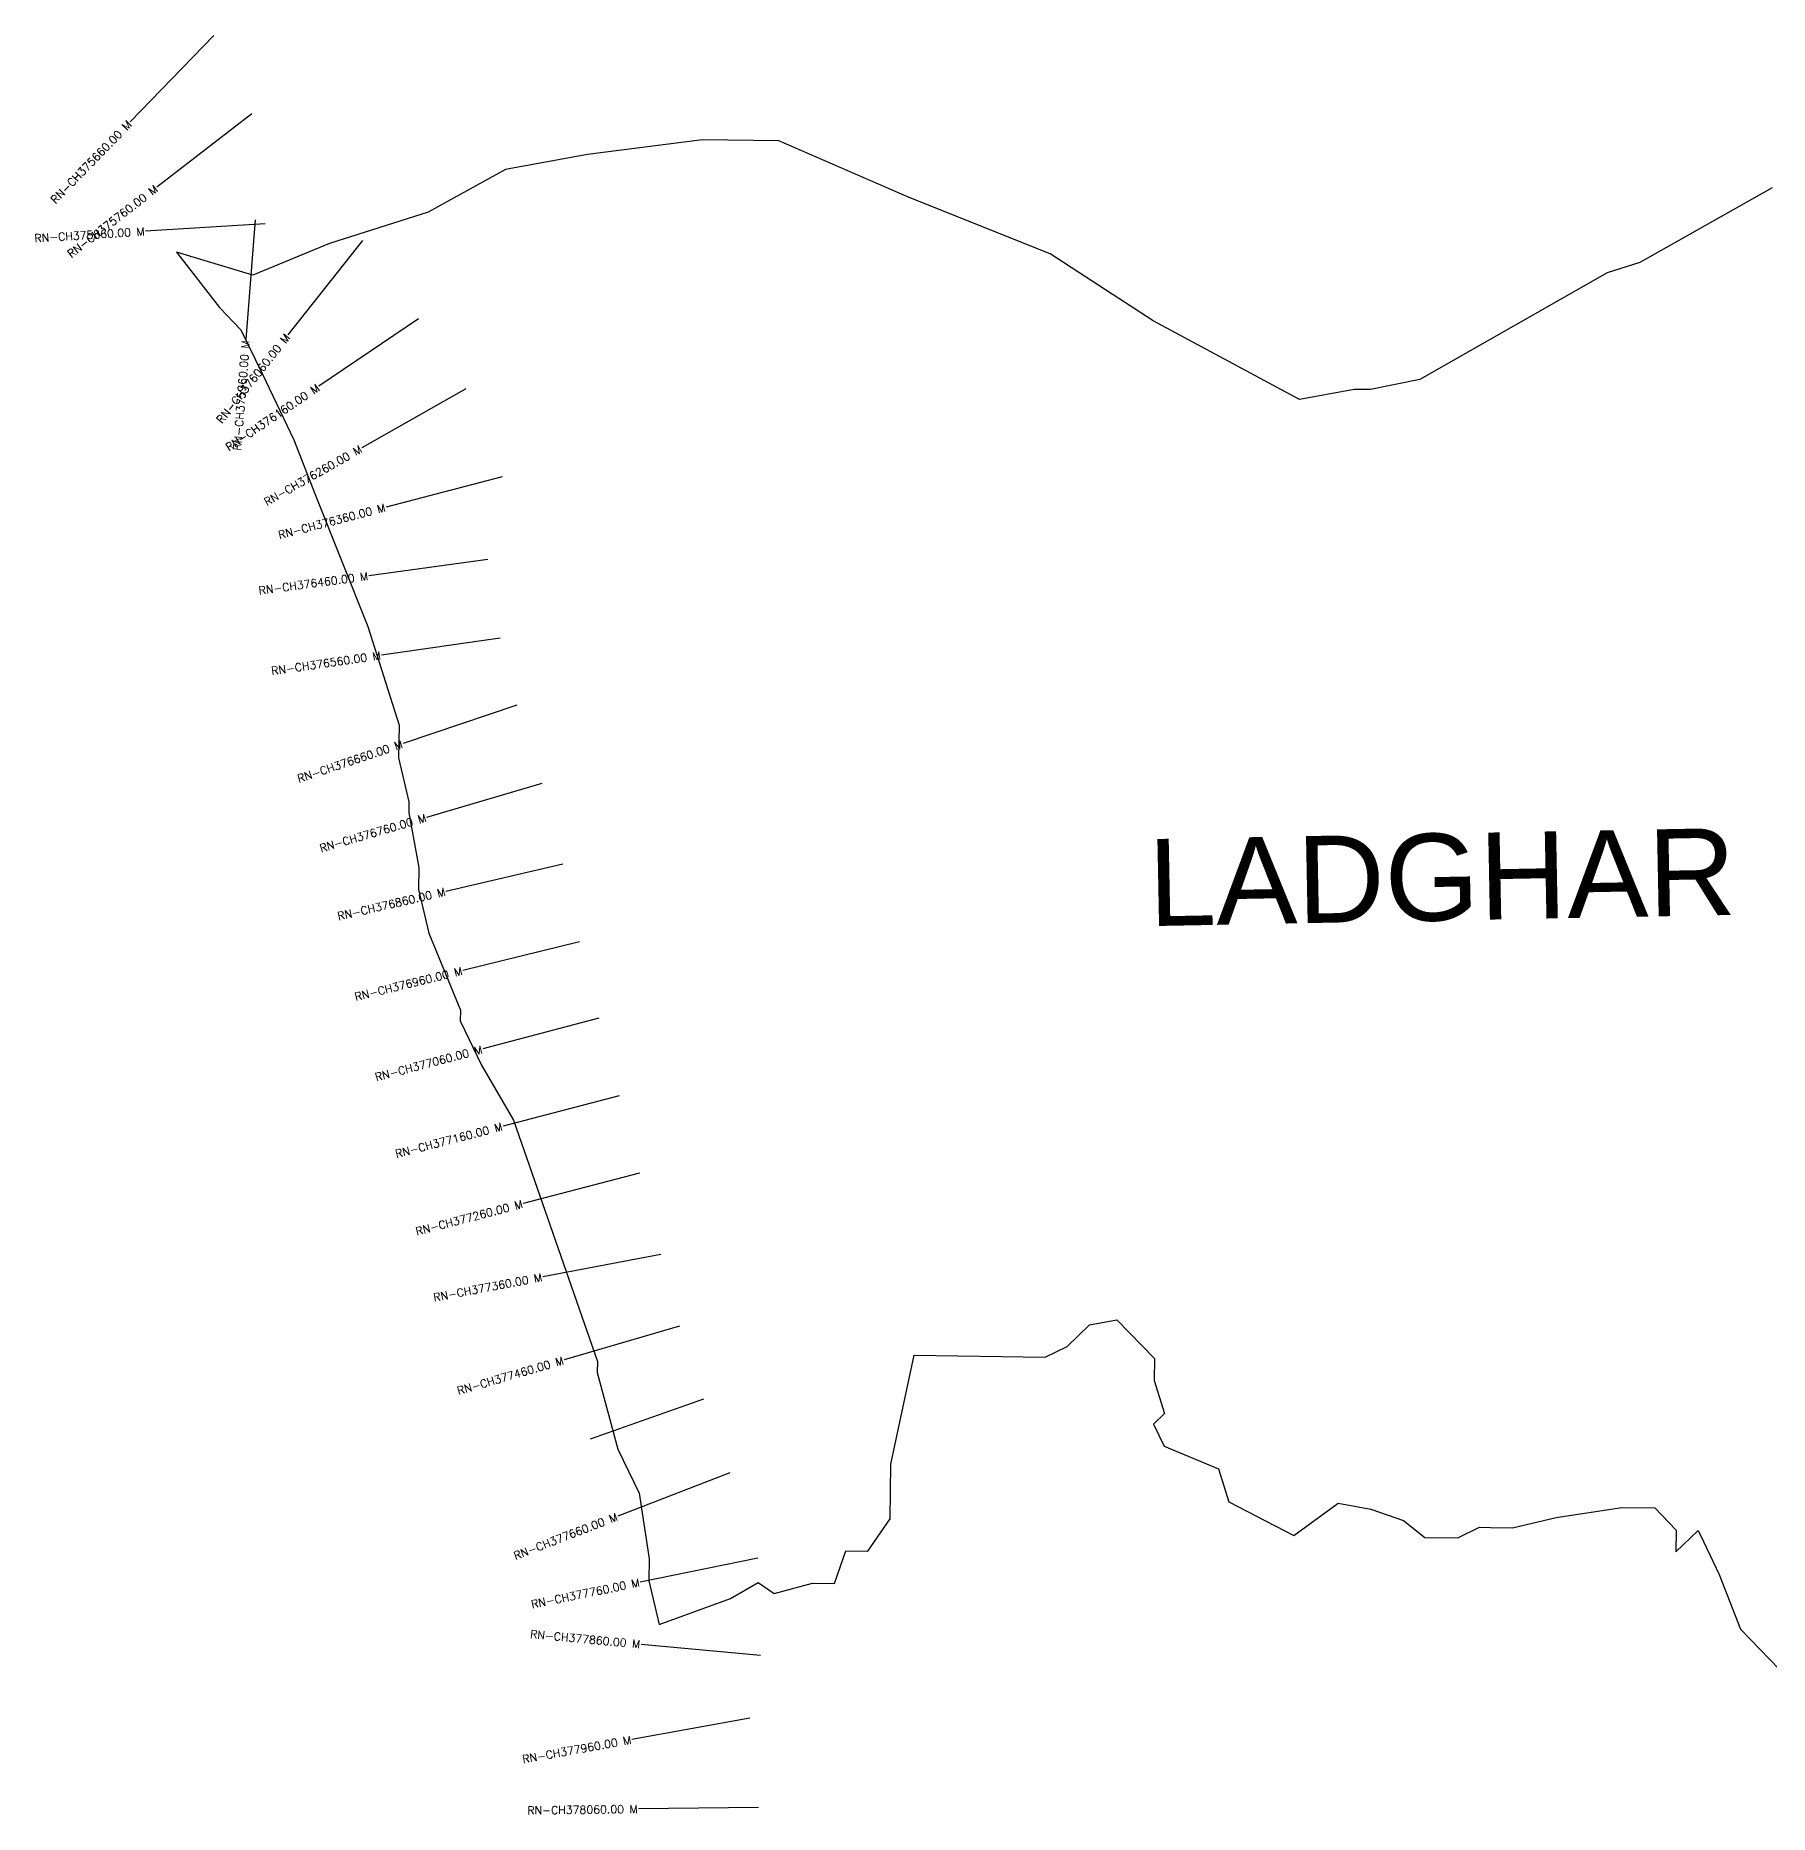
# Model space of a CAD drawing. Header units: metres. Extents: x 301398 to 305733, y 1959445 to 1961833.
# Drawn here: x 301398 to 303566, y 1959445 to 1961668 of the extents above; entities that cross this region are included whole.
import ezdxf
from ezdxf.enums import TextEntityAlignment as Align

# ---------------------------------------------------------------- set-up
doc = ezdxf.new("R2010")
doc.units = ezdxf.units.M
doc.header["$MEASUREMENT"] = 0
for name, color, linetype in [('CS', 134, 'Continuous'), ('CSMark', 6, 'Continuous'), ('VILLAGE BOUNDRY', 10, 'Continuous'), ('VILLAGE NAME', 250, 'Continuous')]:
    doc.layers.add(name, color=color, linetype=linetype)
doc.styles.get("Standard").update_dxf_attribs({"font": 'simplex.shx'})

msp = doc.modelspace()

# ---------------------------------------------------------------- linework, layer by layer
at = {"layer": 'CS'}
for p, q in [((301620.9, 1961667.9), (301516.5, 1961560.3)), ((301668.5, 1961570.2), (301549.8, 1961478.5)), ((301685.3, 1961432.8), (301535.6, 1961423.3)), ((301672.9, 1961437.5), (301661.1, 1961288)), ((301807.1, 1961411.6), (301713.8, 1961294.1)), ((301876.8, 1961313.7), (301752.5, 1961229.7)), ((301936.3, 1961226.5), (301805.9, 1961152.5)), ((301981.5, 1961116.6), (301836.4, 1961078.6)), ((301963.6, 1961012.9), (301815, 1960992.8)), ((301979.1, 1960914.8), (301830.6, 1960893.4)), ((301999.8, 1960831.1), (301857.7, 1960783.2)), ((302031.1, 1960732.9), (301887.1, 1960690.8)), ((302057.4, 1960632.1), (301911.3, 1960598.3)), ((302078, 1960535.3), (301932.4, 1960499.4)), ((302102.4, 1960439.6), (301957.3, 1960401.3)), ((302127.8, 1960342.7), (301982.6, 1960304.8)), ((302153, 1960246), (302007.9, 1960208)), ((302179.7, 1960144.3), (302032.3, 1960116.4)), ((302203.1, 1960054.6), (302059.1, 1960012.6)), ((302233, 1959963.7), (302091.6, 1959913.6)), ((302266, 1959871.6), (302126.1, 1959817.4)), ((302301.1, 1959765), (302154.2, 1959734.8)), ((302304.4, 1959643.1), (302155.1, 1959657.1)), ((302291.3, 1959564.8), (302143.7, 1959538)), ((302302, 1959453.2), (302152, 1959451.3))]:
    msp.add_line(p, q, dxfattribs=at)
at = {"layer": 'VILLAGE BOUNDRY'}
msp.add_lwpolyline([(303568.9, 1961477.5), (303403.7, 1961384.3), (303362.6, 1961371.3), (303128.6, 1961238.1), (303067, 1961225.4), (303046.5, 1961225.7), (302978, 1961213), (302795.2, 1961311.2), (302666.6, 1961395), (302490.2, 1961465.7), (302327.4, 1961536.4), (302231.9, 1961537.8), (302088.2, 1961519.3), (301985.6, 1961500.4), (301889.2, 1961447.1), (301765.8, 1961407.9), (301669.7, 1961368.4), (301574.5, 1961397.1), (301628.1, 1961328), (301655, 1961300.3), (301681.5, 1961245.4), (301721.3, 1961162.8), (301747.6, 1961094.2), (301813.5, 1960929.4), (301852.7, 1960806), (301852.1, 1960765), (301864.9, 1960710.2), (301864.7, 1960696.6), (301877.4, 1960628.1), (301877, 1960600.8), (301889.9, 1960546.1), (301929.4, 1960449.9), (301929.2, 1960436.3), (301955.8, 1960381.2), (301995.7, 1960312.4), (302074.4, 1960086), (302100.6, 1960010.5), (302100.4, 1959996.9), (302126.3, 1959900.9), (302152.8, 1959846), (302165.3, 1959763.9), (302164.9, 1959736.6), (302177.8, 1959681.8), (302267, 1959714.6), (302301.4, 1959734.6), (302321.7, 1959720.7), (302369.6, 1959733.6), (302397, 1959733.2), (302411.2, 1959774), (302438.5, 1959773.6), (302466.4, 1959814.1), (302467.4, 1959882.4), (302496.6, 1960018.5), (302660.4, 1960016.1), (302687.9, 1960029.4), (302715.6, 1960056.3), (302749.8, 1960062.6), (302796.9, 1960014.2), (302796.5, 1959986.9), (302809.6, 1959945.7), (302795.7, 1959932.3), (302809, 1959904.8), (302876.9, 1959876.5), (302889.9, 1959835.3), (302971.2, 1959793.2), (303026.4, 1959833.4), (303067.2, 1959826), (303108, 1959811.7), (303135, 1959790.8), (303176, 1959790.3), (303203.4, 1959803.5), (303217.1, 1959803.3), (303244.4, 1959802.9), (303299.2, 1959815.8), (303381.3, 1959828.2), (303422.2, 1959827.7), (303449.1, 1959800), (303448.8, 1959772.7), (303476.5, 1959799.6), (303483.1, 1959785.8), (303502.9, 1959744.6), (303529.3, 1959675.9), (303589.8, 1959613.6)], dxfattribs=at)

# ---------------------------------------------------------------- texts
at = {"layer": 'CSMark'}
for s, rotation, p in [('RN-CH375660.00 M', 45.8853, (301515.8, 1961559.5)), ('RN-CH375760.00 M', 37.711, (301549.1, 1961477.9)), ('RN-CH375860.00 M', 3.6264, (301534.6, 1961423.2)), ('RN-CH376060.00 M', 51.5674, (301713.2, 1961293.3)), ('RN-CH375960.00 M', 85.495, (301661, 1961287)), ('RN-CH376160.00 M', 34.0346, (301751.7, 1961229.2)), ('RN-CH376260.00 M', 29.5538, (301805, 1961152.1)), ('RN-CH376360.00 M', 14.6735, (301835.4, 1961078.3)), ('RN-CH376460.00 M', 7.6953, (301814, 1960992.6)), ('RN-CH376560.00 M', 8.1953, (301829.6, 1960893.3)), ('RN-CH376660.00 M', 18.6596, (301856.7, 1960782.8)), ('RN-CH376760.00 M', 16.308, (301886.2, 1960690.5)), ('RN-CH376860.00 M', 13.034, (301910.3, 1960598)), ('RN-CH376960.00 M', 13.8491, (301931.4, 1960499.2)), ('RN-CH377060.00 M', 14.8028, (301956.4, 1960401)), ('RN-CH377160.00 M', 14.6196, (301981.7, 1960304.6)), ('RN-CH377260.00 M', 14.6552, (302007, 1960207.8)), ('RN-CH377360.00 M', 10.7307, (302031.3, 1960116.2)), ('RN-CH377460.00 M', 16.2652, (302058.1, 1960012.3)), ('RN-CH377660.00 M', 21.1874, (302125.2, 1959817.1)), ('RN-CH377760.00 M', 11.6093, (302153.2, 1959734.6)), ('RN-CH377860.00 M', 354.6416, (302154.1, 1959657.2)), ('RN-CH377960.00 M', 10.2848, (302142.7, 1959537.9)), ('RN-CH378060.00 M', 0.7318, (302151, 1959451.3))]:
    msp.add_text(s, height=10, rotation=rotation, dxfattribs=at).set_placement(p, align=Align.MIDDLE_RIGHT)
at = {"layer": 'VILLAGE NAME', "insert": (302788.1, 1960663.5), "char_height": 108.748, "attachment_point": 1, "rotation": 1.1028}
msp.add_mtext_dynamic_manual_height_columns('{\\fArial|b0|i0|c0|p34;LADGHAR}', width=1571.314, gutter_width=543.7, heights=[0], dxfattribs=at)

doc.saveas('drawing.dxf')
